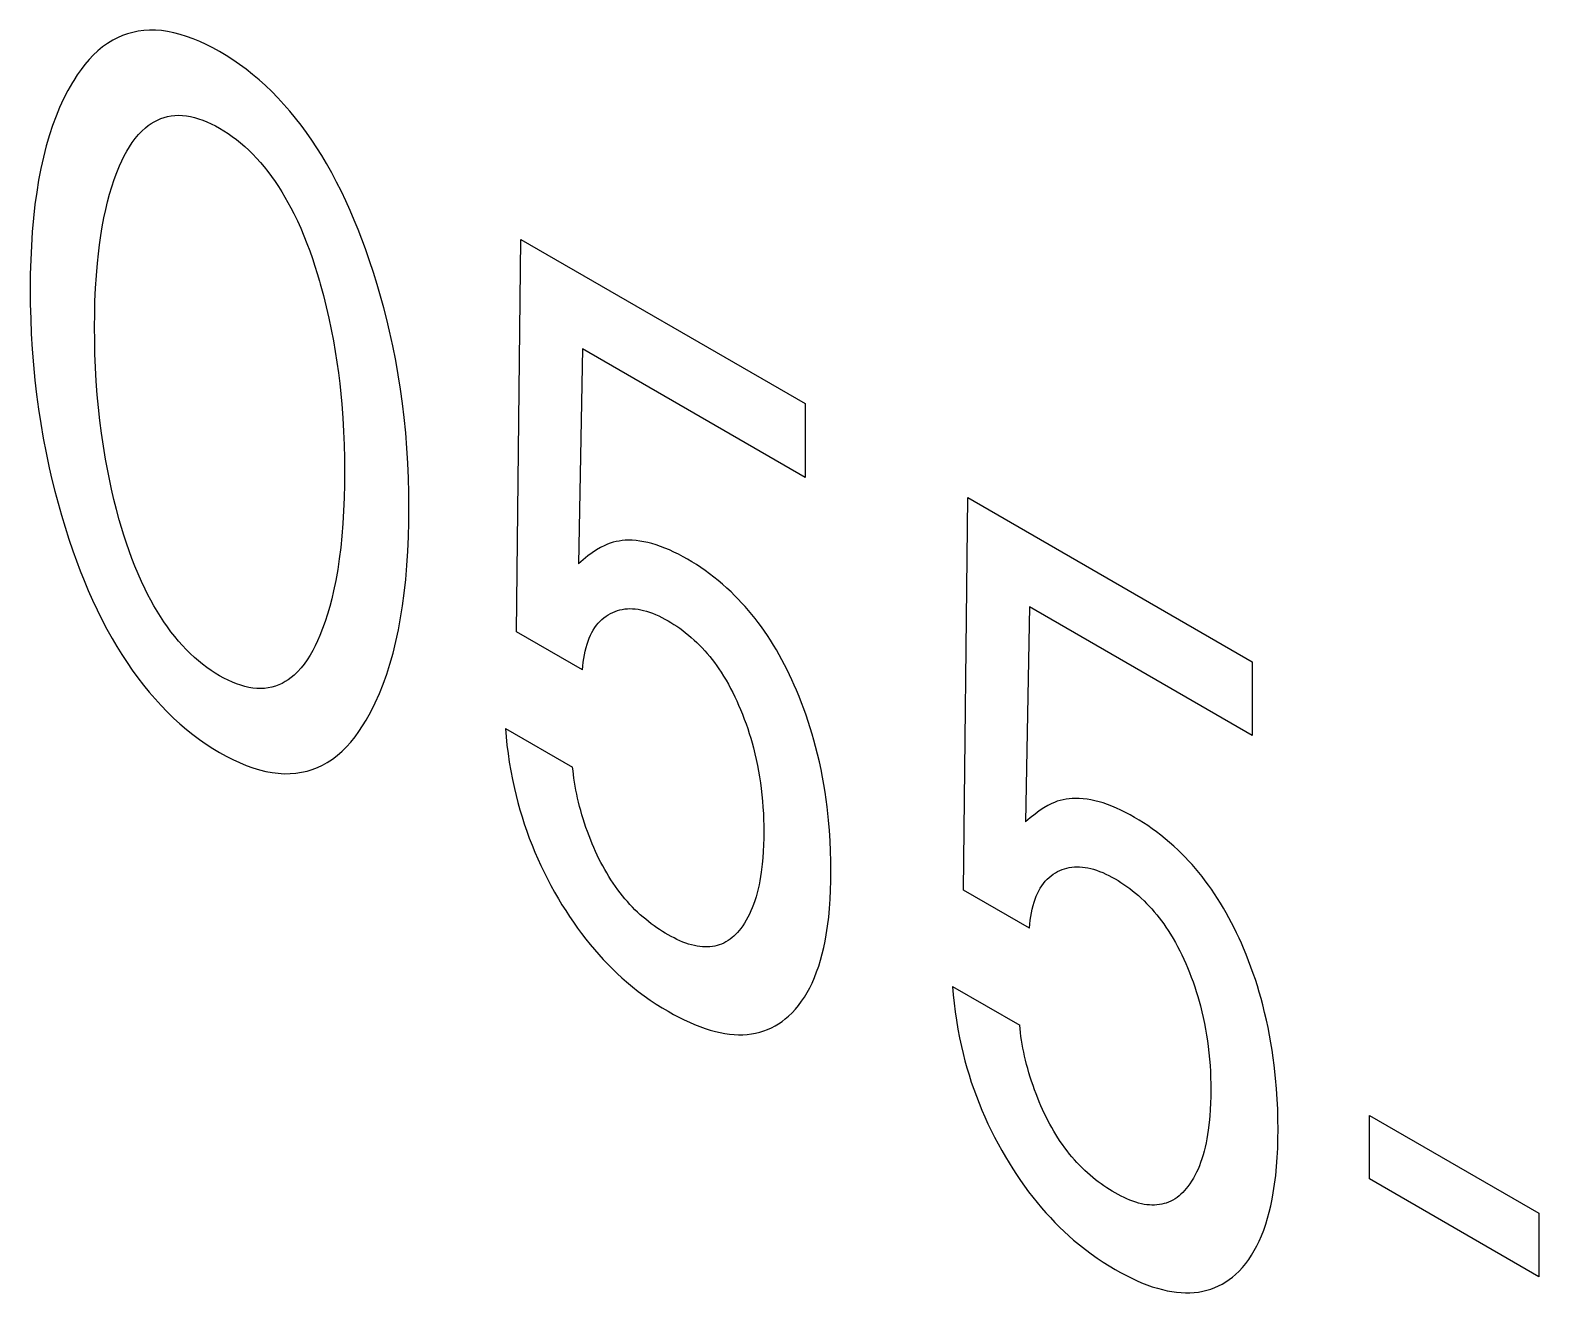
# Model space of a CAD drawing. Extents: x 0 to 420, y 0 to 297.
# Drawn here: x 175.661 to 178.762, y 125.041 to 127.636 of the extents above; entities that cross this region are included whole.
import ezdxf

# ---------------------------------------------------------------- set-up
doc = ezdxf.new("R2010")
doc.units = 0
doc.header["$LTSCALE"] = 23.1
doc.layers.add('40000_ISO', color=7, linetype='CONTINUOUS')

msp = doc.modelspace()

# ---------------------------------------------------------------- linework, layer by layer
at = {"layer": '40000_ISO', "color": 7, "linetype": 'CONTINUOUS'}
for p, q in [((175.8725, 127.6316), (175.8616, 127.6286)), ((175.8836, 127.6339), (175.8725, 127.6316)), ((175.8951, 127.6354), (175.8836, 127.6339)), ((175.9069, 127.6362), (175.8951, 127.6354)), ((175.9189, 127.6361), (175.9069, 127.6362)), ((175.9312, 127.6352), (175.9189, 127.6361)), ((175.9438, 127.6335), (175.9312, 127.6352)), ((175.9567, 127.6309), (175.9438, 127.6335)), ((175.9698, 127.6275), (175.9567, 127.6309)), ((175.8103, 127.6017), (175.8005, 127.5937)), ((175.8205, 127.609), (175.8103, 127.6017)), ((175.8312, 127.6155), (175.8205, 127.609)), ((175.841, 127.6206), (175.8312, 127.6155)), ((175.8511, 127.6249), (175.841, 127.6206)), ((175.8616, 127.6286), (175.8511, 127.6249)), ((175.983, 127.6234), (175.9698, 127.6275)), ((175.9964, 127.6184), (175.983, 127.6234)), ((176.0099, 127.6128), (175.9964, 127.6184)), ((176.0234, 127.6065), (176.0099, 127.6128)), ((176.037, 127.5996), (176.0234, 127.6065)), ((176.0507, 127.592), (176.037, 127.5996)), ((175.7824, 127.5756), (175.7739, 127.5657)), ((175.7912, 127.5849), (175.7824, 127.5756)), ((175.8005, 127.5937), (175.7912, 127.5849)), ((176.0644, 127.5838), (176.0507, 127.592)), ((176.078, 127.575), (176.0644, 127.5838)), ((176.0916, 127.5657), (176.078, 127.575)), ((175.7582, 127.5443), (175.7508, 127.533)), ((175.7659, 127.5552), (175.7582, 127.5443)), ((175.7739, 127.5657), (175.7659, 127.5552)), ((176.1051, 127.5557), (176.0916, 127.5657)), ((176.1185, 127.5451), (176.1051, 127.5557)), ((176.1318, 127.534), (176.1185, 127.5451)), ((175.7388, 127.5122), (175.7301, 127.4951)), ((175.7482, 127.5286), (175.7388, 127.5122)), ((175.7508, 127.533), (175.7482, 127.5286)), ((176.1449, 127.5223), (176.1318, 127.534)), ((176.1578, 127.5099), (176.1449, 127.5223)), ((176.1705, 127.497), (176.1578, 127.5099)), ((175.722, 127.4774), (175.7145, 127.4591)), ((175.7301, 127.4951), (175.722, 127.4774)), ((176.1828, 127.4837), (176.1705, 127.497)), ((176.1948, 127.4699), (176.1828, 127.4837)), ((175.7145, 127.4591), (175.7075, 127.4403)), ((175.9041, 127.4401), (175.9101, 127.4443)), ((175.9101, 127.4443), (175.9164, 127.4481)), ((175.9164, 127.4481), (175.9229, 127.4515)), ((175.9229, 127.4515), (175.9297, 127.4544)), ((175.9297, 127.4544), (175.9366, 127.4569)), ((175.9366, 127.4569), (175.9438, 127.4588)), ((175.9438, 127.4588), (175.9513, 127.4602)), ((175.9513, 127.4602), (175.9589, 127.461)), ((175.9589, 127.461), (175.9668, 127.4613)), ((175.9668, 127.4613), (175.9746, 127.461)), ((175.9746, 127.461), (175.9826, 127.4601)), ((175.9826, 127.4601), (175.9908, 127.4586)), ((175.9908, 127.4586), (175.9991, 127.4567)), ((175.9991, 127.4567), (176.0075, 127.4542)), ((176.0075, 127.4542), (176.016, 127.4512)), ((176.016, 127.4512), (176.0246, 127.4478)), ((176.0246, 127.4478), (176.0333, 127.4438)), ((176.0333, 127.4438), (176.042, 127.4394)), ((176.2066, 127.4556), (176.1948, 127.4699)), ((176.2181, 127.4408), (176.2066, 127.4556)), ((175.7011, 127.4209), (175.6946, 127.3984)), ((175.7075, 127.4403), (175.7011, 127.4209)), ((175.8712, 127.4053), (175.8774, 127.4136)), ((175.8774, 127.4136), (175.8839, 127.4215)), ((175.8839, 127.4215), (175.8909, 127.4288)), ((175.8909, 127.4288), (175.8983, 127.4356)), ((175.8983, 127.4356), (175.9041, 127.4401)), ((176.042, 127.4394), (176.0507, 127.4346)), ((176.0507, 127.4346), (176.0594, 127.4294)), ((176.0594, 127.4294), (176.0681, 127.4237)), ((176.0681, 127.4237), (176.0768, 127.4176)), ((176.0768, 127.4176), (176.0854, 127.4112)), ((176.2292, 127.4257), (176.2181, 127.4408)), ((176.2401, 127.4102), (176.2292, 127.4257)), ((175.6946, 127.3984), (175.6887, 127.3754)), ((175.8548, 127.3776), (175.8599, 127.3872)), ((175.8599, 127.3872), (175.8654, 127.3964)), ((175.8654, 127.3964), (175.8712, 127.4053)), ((176.0854, 127.4112), (176.0939, 127.4043)), ((176.0939, 127.4043), (176.1023, 127.3971)), ((176.1023, 127.3971), (176.1106, 127.3895)), ((176.1106, 127.3895), (176.1188, 127.3815)), ((176.2506, 127.3944), (176.2401, 127.4102)), ((176.2607, 127.3783), (176.2506, 127.3944)), ((175.6834, 127.3518), (175.6788, 127.3277)), ((175.6887, 127.3754), (175.6834, 127.3518)), ((175.8395, 127.3434), (175.8453, 127.3574)), ((175.8453, 127.3574), (175.8499, 127.3676)), ((175.8499, 127.3676), (175.8548, 127.3776)), ((176.1188, 127.3815), (176.1268, 127.3731)), ((176.1268, 127.3731), (176.1346, 127.3644)), ((176.1346, 127.3644), (176.1424, 127.3551)), ((176.1424, 127.3551), (176.1501, 127.3454)), ((176.2705, 127.3619), (176.2607, 127.3783)), ((176.2811, 127.3431), (176.2705, 127.3619)), ((175.6788, 127.3277), (175.6748, 127.3031)), ((175.8292, 127.3142), (175.8342, 127.329)), ((175.8342, 127.329), (175.8395, 127.3434)), ((176.1501, 127.3454), (176.1575, 127.3354)), ((176.1575, 127.3354), (176.1647, 127.3252)), ((176.1647, 127.3252), (176.1717, 127.3147)), ((176.2913, 127.324), (176.2811, 127.3431)), ((176.301, 127.3047), (176.2913, 127.324)), ((175.6748, 127.3031), (175.6713, 127.2781)), ((175.8205, 127.2836), (175.8247, 127.2991)), ((175.8247, 127.2991), (175.8292, 127.3142)), ((176.1717, 127.3147), (176.1785, 127.304)), ((176.1785, 127.304), (176.185, 127.2931)), ((176.185, 127.2931), (176.1912, 127.282)), ((176.3103, 127.2853), (176.301, 127.3047)), ((175.6713, 127.2781), (175.6682, 127.2501)), ((175.8129, 127.2502), (175.8167, 127.2678)), ((175.8167, 127.2678), (175.8205, 127.2836)), ((176.1912, 127.282), (176.1973, 127.2709)), ((176.1973, 127.2709), (176.203, 127.2597)), ((176.203, 127.2597), (176.2105, 127.2444)), ((176.3191, 127.2657), (176.3103, 127.2853)), ((176.3276, 127.246), (176.3191, 127.2657)), ((175.6682, 127.2501), (175.6657, 127.2218)), ((175.8064, 127.2139), (175.8095, 127.2322)), ((175.8095, 127.2322), (175.8129, 127.2502)), ((176.2105, 127.2444), (176.2174, 127.229)), ((176.2174, 127.229), (176.224, 127.2135)), ((176.3356, 127.2263), (176.3276, 127.246)), ((175.6657, 127.2218), (175.6638, 127.193)), ((175.8038, 127.1953), (175.8064, 127.2139)), ((176.224, 127.2135), (176.2302, 127.198)), ((176.2302, 127.198), (176.236, 127.1825)), ((176.3432, 127.2065), (176.3356, 127.2263)), ((176.3505, 127.1867), (176.3432, 127.2065)), ((176.6611, 126.3995), (176.6697, 127.2061)), ((176.6697, 127.2061), (177.2544, 126.8686)), ((175.6638, 127.193), (175.6624, 127.1639)), ((175.7995, 127.1574), (175.8015, 127.1765)), ((175.8015, 127.1765), (175.8038, 127.1953)), ((176.236, 127.1825), (176.2415, 127.1669)), ((176.2415, 127.1669), (176.2466, 127.1513)), ((176.3591, 127.1624), (176.3505, 127.1867)), ((175.6617, 127.1344), (175.6614, 127.1045)), ((175.6624, 127.1639), (175.6617, 127.1344)), ((175.7974, 127.1318), (175.7995, 127.1574)), ((176.2466, 127.1513), (176.2515, 127.1358)), ((176.2515, 127.1358), (176.2561, 127.1203)), ((176.3671, 127.138), (176.3591, 127.1624)), ((176.3747, 127.1138), (176.3671, 127.138)), ((175.6614, 127.1045), (175.6616, 127.0739)), ((175.7946, 127.0795), (175.7958, 127.1058)), ((175.7958, 127.1058), (175.7974, 127.1318)), ((176.2561, 127.1203), (176.2577, 127.1147)), ((176.2577, 127.1147), (176.2641, 127.0911)), ((176.3817, 127.0895), (176.3747, 127.1138)), ((175.6616, 127.0739), (175.6624, 127.043)), ((175.794, 127.053), (175.7946, 127.0795)), ((176.2641, 127.0911), (176.27, 127.0675)), ((176.3884, 127.0654), (176.3817, 127.0895)), ((175.6624, 127.043), (175.6637, 127.0119)), ((175.7938, 127.0261), (175.794, 127.053)), ((176.27, 127.0675), (176.2754, 127.0441)), ((176.2754, 127.0441), (176.2803, 127.0208)), ((176.3945, 127.0413), (176.3884, 127.0654)), ((176.4002, 127.0173), (176.3945, 127.0413)), ((175.6637, 127.0119), (175.6656, 126.9804)), ((175.794, 126.9987), (175.7938, 127.0261)), ((176.2803, 127.0208), (176.2847, 126.9976)), ((176.4068, 126.9872), (176.4002, 127.0173)), ((175.6656, 126.9804), (175.6681, 126.9486)), ((175.7946, 126.971), (175.794, 126.9987)), ((176.2847, 126.9976), (176.2885, 126.9756)), ((176.4127, 126.9574), (176.4068, 126.9872)), ((176.7964, 126.9815), (176.7885, 126.5394)), ((177.2544, 126.7171), (176.7964, 126.9815)), ((175.6681, 126.9486), (175.6712, 126.9166)), ((175.7957, 126.943), (175.7946, 126.971)), ((176.2885, 126.9756), (176.2919, 126.9536)), ((176.2919, 126.9536), (176.2949, 126.9319)), ((176.4179, 126.9277), (176.4127, 126.9574)), ((175.7973, 126.9148), (175.7957, 126.943)), ((176.2949, 126.9319), (176.2976, 126.9102)), ((176.4226, 126.8983), (176.4179, 126.9277)), ((175.6712, 126.9166), (175.6746, 126.8872)), ((175.6746, 126.8872), (175.6785, 126.8575)), ((175.7994, 126.8864), (175.7973, 126.9148)), ((175.8018, 126.8604), (175.7994, 126.8864)), ((176.2976, 126.9102), (176.2999, 126.8887)), ((176.2999, 126.8887), (176.3019, 126.8674)), ((176.4266, 126.869), (176.4226, 126.8983)), ((175.6785, 126.8575), (175.6831, 126.8277)), ((175.8047, 126.8341), (175.8018, 126.8604)), ((176.3019, 126.8674), (176.304, 126.8393)), ((176.4301, 126.84), (176.4266, 126.869)), ((177.2544, 126.8686), (177.2544, 126.7171)), ((175.6831, 126.8277), (175.6882, 126.7976)), ((175.808, 126.8077), (175.8047, 126.8341)), ((176.304, 126.8393), (176.3056, 126.8115)), ((176.4332, 126.8085), (176.4301, 126.84)), ((175.6882, 126.7976), (175.694, 126.7674)), ((175.8119, 126.7811), (175.808, 126.8077)), ((176.3056, 126.8115), (176.3067, 126.7839)), ((176.4357, 126.7772), (176.4332, 126.8085)), ((175.694, 126.7674), (175.7005, 126.737)), ((175.8164, 126.7543), (175.8119, 126.7811)), ((176.3067, 126.7839), (176.3074, 126.7566)), ((176.4376, 126.7462), (176.4357, 126.7772)), ((175.7005, 126.737), (175.7061, 126.7128)), ((175.8201, 126.7338), (175.8164, 126.7543)), ((175.8243, 126.7132), (175.8201, 126.7338)), ((176.3074, 126.7566), (176.3076, 126.7295)), ((176.4389, 126.7155), (176.4376, 126.7462)), ((175.7061, 126.7128), (175.7122, 126.6884)), ((175.8287, 126.6925), (175.8243, 126.7132)), ((176.3074, 126.7023), (176.3068, 126.6753)), ((176.3076, 126.7295), (176.3074, 126.7023)), ((176.4397, 126.6851), (176.4389, 126.7155)), ((175.7122, 126.6884), (175.7187, 126.664)), ((175.8336, 126.6717), (175.8287, 126.6925)), ((175.8389, 126.6508), (175.8336, 126.6717)), ((176.3068, 126.6753), (176.3057, 126.6486)), ((176.44, 126.655), (176.4397, 126.6851)), ((177.58, 125.869), (177.5886, 126.6756)), ((177.5886, 126.6756), (178.1732, 126.3381)), ((175.7187, 126.664), (175.7256, 126.6396)), ((175.7256, 126.6396), (175.7331, 126.615)), ((175.8446, 126.6299), (175.8389, 126.6508)), ((176.3057, 126.6486), (176.3041, 126.6223)), ((176.4398, 126.6248), (176.44, 126.655)), ((175.7331, 126.615), (175.741, 126.5904)), ((175.8492, 126.614), (175.8446, 126.6299)), ((175.854, 126.5981), (175.8492, 126.614)), ((176.3041, 126.6223), (176.302, 126.5962)), ((176.439, 126.5948), (176.4398, 126.6248)), ((175.741, 126.5904), (175.7494, 126.5658)), ((175.8592, 126.5822), (175.854, 126.5981)), ((175.8646, 126.5663), (175.8592, 126.5822)), ((176.302, 126.5962), (176.2996, 126.573)), ((176.4377, 126.5652), (176.439, 126.5948)), ((176.8422, 126.5773), (176.8338, 126.573)), ((176.8478, 126.5797), (176.8422, 126.5773)), ((176.8535, 126.5818), (176.8478, 126.5797)), ((176.8594, 126.5836), (176.8535, 126.5818)), ((176.8655, 126.5851), (176.8594, 126.5836)), ((176.8717, 126.5862), (176.8655, 126.5851)), ((176.878, 126.5871), (176.8717, 126.5862)), ((176.8844, 126.5877), (176.878, 126.5871)), ((176.891, 126.5879), (176.8844, 126.5877)), ((176.8988, 126.5878), (176.891, 126.5879)), ((176.9067, 126.5872), (176.8988, 126.5878)), ((176.9147, 126.5862), (176.9067, 126.5872)), ((176.9228, 126.5848), (176.9147, 126.5862)), ((176.9311, 126.5831), (176.9228, 126.5848)), ((176.9394, 126.5809), (176.9311, 126.5831)), ((176.9478, 126.5784), (176.9394, 126.5809)), ((176.9569, 126.5753), (176.9478, 126.5784)), ((175.7494, 126.5658), (175.7567, 126.5455)), ((175.7567, 126.5455), (175.7644, 126.5252)), ((175.8704, 126.5504), (175.8646, 126.5663)), ((175.8766, 126.5345), (175.8704, 126.5504)), ((176.2967, 126.55), (176.2934, 126.5275)), ((176.2996, 126.573), (176.2967, 126.55)), ((176.4358, 126.536), (176.4377, 126.5652)), ((176.798, 126.5477), (176.7885, 126.5394)), ((176.8078, 126.5556), (176.798, 126.5477)), ((176.8166, 126.5621), (176.8078, 126.5556)), ((176.8257, 126.5682), (176.8166, 126.5621)), ((176.8338, 126.573), (176.8257, 126.5682)), ((176.9661, 126.5718), (176.9569, 126.5753)), ((176.9753, 126.5679), (176.9661, 126.5718)), ((176.9845, 126.5636), (176.9753, 126.5679)), ((176.9938, 126.559), (176.9845, 126.5636)), ((177.0032, 126.554), (176.9938, 126.559)), ((177.0125, 126.5488), (177.0032, 126.554)), ((177.0216, 126.5434), (177.0125, 126.5488)), ((175.7644, 126.5252), (175.7724, 126.505)), ((175.8832, 126.5187), (175.8766, 126.5345)), ((175.8902, 126.5029), (175.8832, 126.5187)), ((176.2934, 126.5275), (176.2895, 126.5054)), ((176.4333, 126.5072), (176.4358, 126.536)), ((177.0307, 126.5377), (177.0216, 126.5434)), ((177.0397, 126.5318), (177.0307, 126.5377)), ((177.0488, 126.5255), (177.0397, 126.5318)), ((177.0578, 126.519), (177.0488, 126.5255)), ((177.0668, 126.5121), (177.0578, 126.519)), ((175.7724, 126.505), (175.7809, 126.4848)), ((175.7809, 126.4848), (175.7898, 126.4648)), ((175.8977, 126.4872), (175.8902, 126.5029)), ((175.9035, 126.4757), (175.8977, 126.4872)), ((176.285, 126.4837), (176.2812, 126.4676)), ((176.2895, 126.5054), (176.285, 126.4837)), ((176.4302, 126.4788), (176.4333, 126.5072)), ((177.0757, 126.505), (177.0668, 126.5121)), ((177.0845, 126.4975), (177.0757, 126.505)), ((177.0933, 126.4897), (177.0845, 126.4975)), ((177.1019, 126.4816), (177.0933, 126.4897)), ((175.7898, 126.4648), (175.7991, 126.4448)), ((175.9095, 126.4644), (175.9035, 126.4757)), ((175.9158, 126.4531), (175.9095, 126.4644)), ((175.9223, 126.442), (175.9158, 126.4531)), ((176.2771, 126.4517), (176.2726, 126.4362)), ((176.2812, 126.4676), (176.2771, 126.4517)), ((176.4228, 126.4283), (176.4268, 126.4533)), ((176.4268, 126.4533), (176.4302, 126.4788)), ((177.1093, 126.4745), (177.1019, 126.4816)), ((177.1165, 126.4671), (177.1093, 126.4745)), ((177.1236, 126.4595), (177.1165, 126.4671)), ((177.1307, 126.4517), (177.1236, 126.4595)), ((177.1376, 126.4437), (177.1307, 126.4517)), ((175.7991, 126.4448), (175.8089, 126.425)), ((175.8089, 126.425), (175.8192, 126.4054)), ((175.929, 126.4311), (175.9223, 126.442)), ((175.936, 126.4204), (175.929, 126.4311)), ((176.2678, 126.4211), (176.2625, 126.4063)), ((176.2726, 126.4362), (176.2678, 126.4211)), ((176.4183, 126.4037), (176.4228, 126.4283)), ((176.8289, 126.4174), (176.8326, 126.4215)), ((176.8326, 126.4215), (176.8366, 126.4252)), ((176.8366, 126.4252), (176.8408, 126.4287)), ((176.8408, 126.4287), (176.8451, 126.4319)), ((176.8451, 126.4319), (176.8496, 126.4348)), ((176.8496, 126.4348), (176.8543, 126.4375)), ((176.8543, 126.4375), (176.8589, 126.4397)), ((176.8589, 126.4397), (176.8635, 126.4416)), ((176.8635, 126.4416), (176.8683, 126.4433)), ((176.8683, 126.4433), (176.8732, 126.4447)), ((176.8732, 126.4447), (176.8783, 126.4458)), ((176.8783, 126.4458), (176.8835, 126.4466)), ((176.8835, 126.4466), (176.8888, 126.4471)), ((176.8888, 126.4471), (176.8941, 126.4473)), ((176.8941, 126.4473), (176.8996, 126.4471)), ((176.8996, 126.4471), (176.9051, 126.4467)), ((176.9051, 126.4467), (176.9108, 126.446)), ((176.9108, 126.446), (176.9165, 126.445)), ((176.9165, 126.445), (176.9223, 126.4437)), ((176.9223, 126.4437), (176.9281, 126.4421)), ((176.9281, 126.4421), (176.9344, 126.4401)), ((176.9344, 126.4401), (176.9406, 126.4378)), ((176.9406, 126.4378), (176.9469, 126.4352)), ((176.9469, 126.4352), (176.9533, 126.4324)), ((176.9533, 126.4324), (176.9596, 126.4293)), ((176.9596, 126.4293), (176.966, 126.426)), ((176.966, 126.426), (176.9724, 126.4224)), ((176.9724, 126.4224), (176.9785, 126.4188)), ((177.1445, 126.4355), (177.1376, 126.4437)), ((177.1512, 126.4271), (177.1445, 126.4355)), ((177.1577, 126.4185), (177.1512, 126.4271)), ((177.7152, 126.451), (177.7074, 126.0089)), ((178.1732, 126.1866), (177.7152, 126.451)), ((175.8192, 126.4054), (175.83, 126.3859)), ((175.9433, 126.4099), (175.936, 126.4204)), ((175.9508, 126.3997), (175.9433, 126.4099)), ((175.9585, 126.3898), (175.9508, 126.3997)), ((175.9664, 126.3803), (175.9585, 126.3898)), ((176.2568, 126.3919), (176.2522, 126.3813)), ((176.2625, 126.4063), (176.2568, 126.3919)), ((176.4131, 126.3796), (176.4183, 126.4037)), ((176.7964, 126.3214), (176.6611, 126.3995)), ((176.8104, 126.3867), (176.813, 126.3925)), ((176.813, 126.3925), (176.8157, 126.398)), ((176.8157, 126.398), (176.8187, 126.4033)), ((176.8187, 126.4033), (176.8219, 126.4084)), ((176.8219, 126.4084), (176.8253, 126.4131)), ((176.8253, 126.4131), (176.8289, 126.4174)), ((176.9785, 126.4188), (176.9845, 126.415)), ((176.9845, 126.415), (176.9906, 126.4111)), ((176.9906, 126.4111), (176.9966, 126.4069)), ((176.9966, 126.4069), (177.0026, 126.4025)), ((177.0026, 126.4025), (177.0085, 126.3979)), ((177.0085, 126.3979), (177.0145, 126.3931)), ((177.0145, 126.3931), (177.0203, 126.388)), ((177.1642, 126.4098), (177.1577, 126.4185)), ((177.1705, 126.401), (177.1642, 126.4098)), ((177.1766, 126.392), (177.1705, 126.401)), ((177.1829, 126.3823), (177.1766, 126.392)), ((175.83, 126.3859), (175.8397, 126.3693)), ((175.8397, 126.3693), (175.8499, 126.3529)), ((175.9742, 126.3715), (175.9664, 126.3803)), ((175.9823, 126.363), (175.9742, 126.3715)), ((175.9904, 126.3549), (175.9823, 126.363)), ((176.2422, 126.361), (176.2367, 126.3514)), ((176.2474, 126.371), (176.2422, 126.361)), ((176.2522, 126.3813), (176.2474, 126.371)), ((176.4073, 126.356), (176.4131, 126.3796)), ((176.8005, 126.3527), (176.8021, 126.3601)), ((176.8021, 126.3601), (176.8039, 126.3674)), ((176.8039, 126.3674), (176.806, 126.3744)), ((176.806, 126.3744), (176.8081, 126.3807)), ((176.8081, 126.3807), (176.8104, 126.3867)), ((177.0203, 126.388), (177.0261, 126.3828)), ((177.0261, 126.3828), (177.0319, 126.3774)), ((177.0319, 126.3774), (177.0373, 126.372)), ((177.0373, 126.372), (177.0426, 126.3665)), ((177.0426, 126.3665), (177.0478, 126.3607)), ((177.0478, 126.3607), (177.0529, 126.3549)), ((177.1891, 126.3724), (177.1829, 126.3823)), ((177.1951, 126.3625), (177.1891, 126.3724)), ((177.2009, 126.3524), (177.1951, 126.3625)), ((175.8499, 126.3529), (175.8604, 126.3367)), ((175.8604, 126.3367), (175.8713, 126.3209)), ((175.9988, 126.3472), (175.9904, 126.3549)), ((176.0072, 126.3399), (175.9988, 126.3472)), ((176.0158, 126.3329), (176.0072, 126.3399)), ((176.0245, 126.3264), (176.0158, 126.3329)), ((176.2247, 126.3335), (176.2182, 126.3253)), ((176.2309, 126.3422), (176.2247, 126.3335)), ((176.2367, 126.3514), (176.2309, 126.3422)), ((176.3943, 126.3123), (176.4009, 126.3331)), ((176.4009, 126.3331), (176.4073, 126.356)), ((176.7964, 126.3214), (176.7971, 126.3294)), ((176.7971, 126.3294), (176.798, 126.3373)), ((176.798, 126.3373), (176.7991, 126.3451)), ((176.7991, 126.3451), (176.8005, 126.3527)), ((177.0529, 126.3549), (177.058, 126.3488)), ((177.058, 126.3488), (177.0629, 126.3426)), ((177.0629, 126.3426), (177.0677, 126.3363)), ((177.0677, 126.3363), (177.0725, 126.3298)), ((177.0725, 126.3298), (177.077, 126.3233)), ((177.2065, 126.3423), (177.2009, 126.3524)), ((177.2119, 126.332), (177.2065, 126.3423)), ((177.2172, 126.3217), (177.2119, 126.332)), ((178.1732, 126.3381), (178.1732, 126.1866)), ((175.8713, 126.3209), (175.8825, 126.3054)), ((175.8825, 126.3054), (175.894, 126.2903)), ((176.0332, 126.3202), (176.0245, 126.3264)), ((176.0419, 126.3145), (176.0332, 126.3202)), ((176.0507, 126.3092), (176.0419, 126.3145)), ((176.0595, 126.3044), (176.0507, 126.3092)), ((176.0682, 126.3), (176.0595, 126.3044)), ((176.0769, 126.2961), (176.0682, 126.3)), ((176.1856, 126.2973), (176.1791, 126.2937)), ((176.1919, 126.3013), (176.1856, 126.2973)), ((176.1979, 126.3057), (176.1919, 126.3013)), ((176.2037, 126.3105), (176.1979, 126.3057)), ((176.2111, 126.3176), (176.2037, 126.3105)), ((176.2182, 126.3253), (176.2111, 126.3176)), ((176.3871, 126.2922), (176.3943, 126.3123)), ((177.077, 126.3233), (177.0815, 126.3166)), ((177.0815, 126.3166), (177.0867, 126.3085)), ((177.0867, 126.3085), (177.0916, 126.3002)), ((177.0916, 126.3002), (177.0964, 126.2918)), ((177.2223, 126.3113), (177.2172, 126.3217)), ((177.2272, 126.3008), (177.2223, 126.3113)), ((177.2319, 126.2903), (177.2272, 126.3008)), ((175.894, 126.2903), (175.9059, 126.2757)), ((175.9059, 126.2757), (175.918, 126.2616)), ((176.0856, 126.2926), (176.0769, 126.2961)), ((176.0941, 126.2897), (176.0856, 126.2926)), ((176.1026, 126.2873), (176.0941, 126.2897)), ((176.1109, 126.2854), (176.1026, 126.2873)), ((176.1191, 126.284), (176.1109, 126.2854)), ((176.1271, 126.2832), (176.1191, 126.284)), ((176.135, 126.283), (176.1271, 126.2832)), ((176.1429, 126.2833), (176.135, 126.283)), ((176.1506, 126.2843), (176.1429, 126.2833)), ((176.1581, 126.2859), (176.1506, 126.2843)), ((176.1653, 126.288), (176.1581, 126.2859)), ((176.1723, 126.2906), (176.1653, 126.288)), ((176.1791, 126.2937), (176.1723, 126.2906)), ((176.3708, 126.2537), (176.3793, 126.2726)), ((176.3793, 126.2726), (176.3871, 126.2922)), ((177.0964, 126.2918), (177.101, 126.2834)), ((177.101, 126.2834), (177.1054, 126.2748)), ((177.1054, 126.2748), (177.1096, 126.2662)), ((177.1096, 126.2662), (177.1136, 126.2575)), ((177.2365, 126.2798), (177.2319, 126.2903)), ((177.2418, 126.2669), (177.2365, 126.2798)), ((177.2469, 126.254), (177.2418, 126.2669)), ((175.918, 126.2616), (175.9304, 126.2479)), ((175.9304, 126.2479), (175.9431, 126.2349)), ((175.9431, 126.2349), (175.956, 126.2224)), ((176.352, 126.2179), (176.3617, 126.2354)), ((176.3617, 126.2354), (176.3708, 126.2537)), ((177.1136, 126.2575), (177.1175, 126.2488)), ((177.1175, 126.2488), (177.1213, 126.2401)), ((177.1213, 126.2401), (177.1253, 126.2302)), ((177.2517, 126.2411), (177.2469, 126.254)), ((177.2563, 126.2282), (177.2517, 126.2411)), ((175.956, 126.2224), (175.9692, 126.2105)), ((175.9692, 126.2105), (175.9825, 126.1992)), ((176.3371, 126.1946), (176.3447, 126.2061)), ((176.3447, 126.2061), (176.352, 126.2179)), ((177.1253, 126.2302), (177.1291, 126.2204)), ((177.1291, 126.2204), (177.1327, 126.2105)), ((177.1327, 126.2105), (177.1361, 126.2007)), ((177.2607, 126.2153), (177.2563, 126.2282)), ((177.2648, 126.2024), (177.2607, 126.2153)), ((175.9825, 126.1992), (175.996, 126.1885)), ((175.996, 126.1885), (176.0095, 126.1784)), ((176.0095, 126.1784), (176.0232, 126.169)), ((176.3118, 126.1634), (176.3206, 126.1732)), ((176.3206, 126.1732), (176.3291, 126.1837)), ((176.3291, 126.1837), (176.3371, 126.1946)), ((176.6382, 126.2012), (176.6396, 126.1841)), ((176.6382, 126.2012), (176.7763, 126.1215)), ((176.6396, 126.1841), (176.6414, 126.1669)), ((177.1361, 126.2007), (177.1393, 126.1908)), ((177.1393, 126.1908), (177.1424, 126.181)), ((177.1424, 126.181), (177.1452, 126.1712)), ((177.2687, 126.1895), (177.2648, 126.2024)), ((177.2724, 126.1767), (177.2687, 126.1895)), ((177.2758, 126.1638), (177.2724, 126.1767)), ((176.0232, 126.169), (176.0369, 126.1601)), ((176.0369, 126.1601), (176.0507, 126.1518)), ((176.0507, 126.1518), (176.0645, 126.1442)), ((176.0645, 126.1442), (176.0782, 126.1372)), ((176.2825, 126.1379), (176.2927, 126.1456)), ((176.2927, 126.1456), (176.3025, 126.1542)), ((176.3025, 126.1542), (176.3118, 126.1634)), ((176.6414, 126.1669), (176.6436, 126.1494)), ((176.6436, 126.1494), (176.6462, 126.1317)), ((177.1452, 126.1712), (177.1479, 126.1614)), ((177.1479, 126.1614), (177.151, 126.1492)), ((177.151, 126.1492), (177.1538, 126.1372)), ((177.2798, 126.148), (177.2758, 126.1638)), ((177.2835, 126.1323), (177.2798, 126.148)), ((176.0782, 126.1372), (176.0919, 126.1308)), ((176.0919, 126.1308), (176.1056, 126.1252)), ((176.1056, 126.1252), (176.1191, 126.1203)), ((176.1191, 126.1203), (176.1324, 126.1162)), ((176.1324, 126.1162), (176.1456, 126.1129)), ((176.1456, 126.1129), (176.1586, 126.1105)), ((176.1586, 126.1105), (176.1713, 126.1089)), ((176.2077, 126.1092), (176.2192, 126.111)), ((176.2192, 126.111), (176.2304, 126.1135)), ((176.2304, 126.1135), (176.2413, 126.1168)), ((176.2413, 126.1168), (176.2518, 126.1208)), ((176.2518, 126.1208), (176.262, 126.1255)), ((176.262, 126.1255), (176.2717, 126.1309)), ((176.2717, 126.1309), (176.2825, 126.1379)), ((176.6462, 126.1317), (176.6493, 126.1138)), ((176.6493, 126.1138), (176.6527, 126.0959)), ((176.7771, 126.114), (176.7763, 126.1215)), ((176.7779, 126.1064), (176.7771, 126.114)), ((177.1538, 126.1372), (177.1563, 126.1251)), ((177.1563, 126.1251), (177.1585, 126.1132)), ((177.1585, 126.1132), (177.1606, 126.1013)), ((177.2869, 126.1167), (177.2835, 126.1323)), ((177.2899, 126.1011), (177.2869, 126.1167)), ((176.1713, 126.1089), (176.1837, 126.1081)), ((176.1837, 126.1081), (176.1958, 126.1083)), ((176.1958, 126.1083), (176.2077, 126.1092)), ((176.6527, 126.0959), (176.6567, 126.0777)), ((176.779, 126.0986), (176.7779, 126.1064)), ((176.7802, 126.0907), (176.779, 126.0986)), ((176.7815, 126.0827), (176.7802, 126.0907)), ((176.783, 126.0745), (176.7815, 126.0827)), ((177.1606, 126.1013), (177.1623, 126.0895)), ((177.1623, 126.0895), (177.1639, 126.0777)), ((177.2927, 126.0856), (177.2899, 126.1011)), ((177.2952, 126.0702), (177.2927, 126.0856)), ((176.6567, 126.0777), (176.6601, 126.0632)), ((176.6601, 126.0632), (176.6639, 126.0487)), ((176.6639, 126.0487), (176.6679, 126.0341)), ((176.7847, 126.0663), (176.783, 126.0745)), ((176.7865, 126.0579), (176.7847, 126.0663)), ((176.7885, 126.0495), (176.7865, 126.0579)), ((176.7907, 126.0409), (176.7885, 126.0495)), ((177.1639, 126.0777), (177.1654, 126.0647)), ((177.1654, 126.0647), (177.1666, 126.0518)), ((177.1666, 126.0518), (177.1676, 126.0391)), ((177.2975, 126.0549), (177.2952, 126.0702)), ((177.2995, 126.0397), (177.2975, 126.0549)), ((177.7666, 126.0492), (177.761, 126.0468)), ((177.7724, 126.0513), (177.7666, 126.0492)), ((177.7783, 126.0531), (177.7724, 126.0513)), ((177.7843, 126.0546), (177.7783, 126.0531)), ((177.7905, 126.0557), (177.7843, 126.0546)), ((177.7969, 126.0566), (177.7905, 126.0557)), ((177.8033, 126.0572), (177.7969, 126.0566)), ((177.8099, 126.0574), (177.8033, 126.0572)), ((177.8176, 126.0573), (177.8099, 126.0574)), ((177.8255, 126.0567), (177.8176, 126.0573)), ((177.8336, 126.0557), (177.8255, 126.0567)), ((177.8417, 126.0543), (177.8336, 126.0557)), ((177.8499, 126.0526), (177.8417, 126.0543)), ((177.8583, 126.0504), (177.8499, 126.0526)), ((177.8666, 126.0479), (177.8583, 126.0504)), ((176.6679, 126.0341), (176.6723, 126.0195)), ((176.6723, 126.0195), (176.677, 126.0049)), ((176.793, 126.0324), (176.7907, 126.0409)), ((176.7954, 126.0237), (176.793, 126.0324)), ((176.798, 126.0151), (176.7954, 126.0237)), ((177.1676, 126.0391), (177.1683, 126.0264)), ((177.1683, 126.0264), (177.1688, 126.0138)), ((177.3024, 126.0126), (177.2995, 126.0397)), ((177.7267, 126.0251), (177.7169, 126.0172)), ((177.7355, 126.0316), (177.7267, 126.0251)), ((177.7446, 126.0377), (177.7355, 126.0316)), ((177.7527, 126.0425), (177.7446, 126.0377)), ((177.761, 126.0468), (177.7527, 126.0425)), ((177.8758, 126.0448), (177.8666, 126.0479)), ((177.8849, 126.0413), (177.8758, 126.0448)), ((177.8942, 126.0374), (177.8849, 126.0413)), ((177.9034, 126.0331), (177.8942, 126.0374)), ((177.9127, 126.0285), (177.9034, 126.0331)), ((177.922, 126.0235), (177.9127, 126.0285)), ((177.9314, 126.0183), (177.922, 126.0235)), ((177.9405, 126.0129), (177.9314, 126.0183)), ((176.677, 126.0049), (176.6819, 125.9903)), ((176.6819, 125.9903), (176.6873, 125.9757)), ((176.8008, 126.0064), (176.798, 126.0151)), ((176.8037, 125.9977), (176.8008, 126.0064)), ((176.8068, 125.989), (176.8037, 125.9977)), ((176.81, 125.9803), (176.8068, 125.989)), ((177.1688, 126.0138), (177.1691, 126.0014)), ((177.1691, 126.0014), (177.1692, 125.9891)), ((177.1692, 125.9891), (177.1691, 125.9753)), ((177.3043, 125.9911), (177.3024, 126.0126)), ((177.3057, 125.9698), (177.3043, 125.9911)), ((177.7169, 126.0172), (177.7074, 126.0089)), ((177.9495, 126.0072), (177.9405, 126.0129)), ((177.9586, 126.0013), (177.9495, 126.0072)), ((177.9677, 125.995), (177.9586, 126.0013)), ((177.9767, 125.9885), (177.9677, 125.995)), ((177.9856, 125.9816), (177.9767, 125.9885)), ((176.6873, 125.9757), (176.6929, 125.9611)), ((176.6929, 125.9611), (176.6987, 125.9471)), ((176.8134, 125.9716), (176.81, 125.9803)), ((176.8166, 125.9639), (176.8134, 125.9716)), ((176.8198, 125.9562), (176.8166, 125.9639)), ((176.8233, 125.9485), (176.8198, 125.9562)), ((177.1687, 125.9616), (177.1681, 125.9482)), ((177.1691, 125.9753), (177.1687, 125.9616)), ((177.3066, 125.9488), (177.3057, 125.9698)), ((177.9945, 125.9745), (177.9856, 125.9816)), ((178.0034, 125.967), (177.9945, 125.9745)), ((178.0121, 125.9592), (178.0034, 125.967)), ((178.0208, 125.9511), (178.0121, 125.9592)), ((176.6987, 125.9471), (176.7047, 125.9331)), ((176.7047, 125.9331), (176.7111, 125.9192)), ((176.8268, 125.9409), (176.8233, 125.9485)), ((176.8304, 125.9334), (176.8268, 125.9409)), ((176.8342, 125.9259), (176.8304, 125.9334)), ((176.8381, 125.9185), (176.8342, 125.9259)), ((177.1672, 125.9349), (177.1659, 125.9218)), ((177.1681, 125.9482), (177.1672, 125.9349)), ((177.3072, 125.928), (177.3066, 125.9488)), ((177.3073, 125.9074), (177.3072, 125.928)), ((178.0281, 125.944), (178.0208, 125.9511)), ((178.0354, 125.9366), (178.0281, 125.944)), ((178.0425, 125.929), (178.0354, 125.9366)), ((178.0496, 125.9212), (178.0425, 125.929)), ((176.7111, 125.9192), (176.7177, 125.9054)), ((176.7177, 125.9054), (176.7246, 125.8917)), ((176.8422, 125.9112), (176.8381, 125.9185)), ((176.8463, 125.904), (176.8422, 125.9112)), ((176.8506, 125.8969), (176.8463, 125.904)), ((176.855, 125.8899), (176.8506, 125.8969)), ((177.1626, 125.8969), (177.1611, 125.8882)), ((177.164, 125.9057), (177.1626, 125.8969)), ((177.1659, 125.9218), (177.164, 125.9057)), ((177.3071, 125.888), (177.3073, 125.9074)), ((177.7515, 125.891), (177.7555, 125.8947)), ((177.7555, 125.8947), (177.7596, 125.8982)), ((177.7596, 125.8982), (177.764, 125.9014)), ((177.764, 125.9014), (177.7685, 125.9043)), ((177.7685, 125.9043), (177.7732, 125.907)), ((177.7732, 125.907), (177.7777, 125.9092)), ((177.7777, 125.9092), (177.7824, 125.9111)), ((177.7824, 125.9111), (177.7872, 125.9128)), ((177.7872, 125.9128), (177.7921, 125.9142)), ((177.7921, 125.9142), (177.7972, 125.9153)), ((177.7972, 125.9153), (177.8023, 125.9161)), ((177.8023, 125.9161), (177.8076, 125.9166)), ((177.8076, 125.9166), (177.813, 125.9168)), ((177.813, 125.9168), (177.8184, 125.9166)), ((177.8184, 125.9166), (177.824, 125.9162)), ((177.824, 125.9162), (177.8296, 125.9155)), ((177.8296, 125.9155), (177.8354, 125.9145)), ((177.8354, 125.9145), (177.8411, 125.9132)), ((177.8411, 125.9132), (177.847, 125.9116)), ((177.847, 125.9116), (177.8532, 125.9096)), ((177.8532, 125.9096), (177.8595, 125.9073)), ((177.8595, 125.9073), (177.8658, 125.9048)), ((177.8658, 125.9048), (177.8721, 125.9019)), ((177.8721, 125.9019), (177.8785, 125.8988)), ((177.8785, 125.8988), (177.8849, 125.8955)), ((177.8849, 125.8955), (177.8913, 125.8919)), ((178.0565, 125.9132), (178.0496, 125.9212)), ((178.0633, 125.905), (178.0565, 125.9132)), ((178.07, 125.8966), (178.0633, 125.905)), ((178.0766, 125.888), (178.07, 125.8966)), ((176.7246, 125.8917), (176.7318, 125.878)), ((176.7318, 125.878), (176.7393, 125.8645)), ((176.7393, 125.8645), (176.747, 125.8511)), ((176.8595, 125.883), (176.855, 125.8899)), ((176.8641, 125.8762), (176.8595, 125.883)), ((176.8689, 125.8696), (176.8641, 125.8762)), ((176.8738, 125.8631), (176.8689, 125.8696)), ((176.8787, 125.8568), (176.8738, 125.8631)), ((177.1556, 125.863), (177.1533, 125.855)), ((177.1576, 125.8713), (177.1556, 125.863)), ((177.1595, 125.8797), (177.1576, 125.8713)), ((177.1611, 125.8882), (177.1595, 125.8797)), ((177.3057, 125.8499), (177.3066, 125.8688)), ((177.3066, 125.8688), (177.3071, 125.888)), ((177.7152, 125.7909), (177.58, 125.869)), ((177.7318, 125.862), (177.7346, 125.8675)), ((177.7346, 125.8675), (177.7376, 125.8728)), ((177.7376, 125.8728), (177.7408, 125.8779)), ((177.7408, 125.8779), (177.7442, 125.8826)), ((177.7442, 125.8826), (177.7477, 125.8869)), ((177.7477, 125.8869), (177.7515, 125.891)), ((177.8913, 125.8919), (177.8973, 125.8883)), ((177.8973, 125.8883), (177.9034, 125.8845)), ((177.9034, 125.8845), (177.9094, 125.8806)), ((177.9094, 125.8806), (177.9154, 125.8764)), ((177.9154, 125.8764), (177.9214, 125.872)), ((177.9214, 125.872), (177.9274, 125.8674)), ((177.9274, 125.8674), (177.9333, 125.8626)), ((177.9333, 125.8626), (177.9392, 125.8575)), ((178.083, 125.8793), (178.0766, 125.888)), ((178.0893, 125.8705), (178.083, 125.8793)), ((178.0955, 125.8615), (178.0893, 125.8705)), ((176.747, 125.8511), (176.7544, 125.8388)), ((176.7544, 125.8388), (176.7621, 125.8266)), ((176.8837, 125.8509), (176.8787, 125.8568)), ((176.8888, 125.8451), (176.8837, 125.8509)), ((176.8939, 125.8394), (176.8888, 125.8451)), ((176.8992, 125.8339), (176.8939, 125.8394)), ((176.9045, 125.8286), (176.8992, 125.8339)), ((177.1456, 125.8325), (177.1428, 125.8259)), ((177.1482, 125.8394), (177.1456, 125.8325)), ((177.1509, 125.8471), (177.1482, 125.8394)), ((177.1533, 125.855), (177.1509, 125.8471)), ((177.3043, 125.8312), (177.3057, 125.8499)), ((177.721, 125.8297), (177.7228, 125.8369)), ((177.7228, 125.8369), (177.7249, 125.8439)), ((177.7249, 125.8439), (177.727, 125.8502)), ((177.727, 125.8502), (177.7293, 125.8562)), ((177.7293, 125.8562), (177.7318, 125.862)), ((177.9392, 125.8575), (177.945, 125.8523)), ((177.945, 125.8523), (177.9508, 125.8469)), ((177.9508, 125.8469), (177.9561, 125.8415)), ((177.9561, 125.8415), (177.9614, 125.836)), ((177.9614, 125.836), (177.9667, 125.8302)), ((178.1018, 125.8518), (178.0955, 125.8615)), ((178.108, 125.8419), (178.1018, 125.8518)), ((178.1139, 125.832), (178.108, 125.8419)), ((178.1197, 125.8219), (178.1139, 125.832)), ((176.7621, 125.8266), (176.7699, 125.8145)), ((176.7699, 125.8145), (176.778, 125.8026)), ((176.778, 125.8026), (176.7862, 125.7909)), ((176.91, 125.8234), (176.9045, 125.8286)), ((176.9154, 125.8183), (176.91, 125.8234)), ((176.921, 125.8135), (176.9154, 125.8183)), ((176.9266, 125.8088), (176.921, 125.8135)), ((176.9322, 125.8042), (176.9266, 125.8088)), ((176.9379, 125.7998), (176.9322, 125.8042)), ((177.1297, 125.8011), (177.1259, 125.7955)), ((177.1333, 125.807), (177.1297, 125.8011)), ((177.1366, 125.8131), (177.1333, 125.807)), ((177.1398, 125.8194), (177.1366, 125.8131)), ((177.1428, 125.8259), (177.1398, 125.8194)), ((177.3003, 125.7949), (177.3026, 125.8129)), ((177.3026, 125.8129), (177.3043, 125.8312)), ((177.7159, 125.7989), (177.7169, 125.8068)), ((177.7169, 125.8068), (177.718, 125.8146)), ((177.718, 125.8146), (177.7194, 125.8222)), ((177.7194, 125.8222), (177.721, 125.8297)), ((177.9667, 125.8302), (177.9718, 125.8244)), ((177.9718, 125.8244), (177.9768, 125.8183)), ((177.9768, 125.8183), (177.9818, 125.8121)), ((177.9818, 125.8121), (177.9866, 125.8058)), ((177.9866, 125.8058), (177.9913, 125.7993)), ((178.1254, 125.8118), (178.1197, 125.8219)), ((178.1308, 125.8015), (178.1254, 125.8118)), ((178.1361, 125.7912), (178.1308, 125.8015)), ((176.7862, 125.7909), (176.7947, 125.7795)), ((176.7947, 125.7795), (176.8033, 125.7682)), ((176.9436, 125.7956), (176.9379, 125.7998)), ((176.9494, 125.7916), (176.9436, 125.7956)), ((176.9551, 125.7877), (176.9494, 125.7916)), ((176.9609, 125.784), (176.9551, 125.7877)), ((176.9667, 125.7804), (176.9609, 125.784)), ((176.9724, 125.7771), (176.9667, 125.7804)), ((176.9786, 125.7736), (176.9724, 125.7771)), ((176.9847, 125.7704), (176.9786, 125.7736)), ((176.9908, 125.7674), (176.9847, 125.7704)), ((177.1039, 125.7711), (177.0999, 125.7679)), ((177.1078, 125.7745), (177.1039, 125.7711)), ((177.1116, 125.7781), (177.1078, 125.7745)), ((177.1152, 125.7819), (177.1116, 125.7781)), ((177.1186, 125.7859), (177.1152, 125.7819)), ((177.122, 125.7901), (177.1186, 125.7859)), ((177.1259, 125.7955), (177.122, 125.7901)), ((177.2952, 125.7638), (177.2976, 125.7772)), ((177.2976, 125.7772), (177.3003, 125.7949)), ((177.7152, 125.7909), (177.7159, 125.7989)), ((177.9913, 125.7993), (177.9959, 125.7928)), ((177.9959, 125.7928), (178.0004, 125.7861)), ((178.0004, 125.7861), (178.0055, 125.778)), ((178.0055, 125.778), (178.0105, 125.7697)), ((178.0105, 125.7697), (178.0152, 125.7614)), ((178.1411, 125.7808), (178.1361, 125.7912)), ((178.1461, 125.7703), (178.1411, 125.7808)), ((178.1508, 125.7598), (178.1461, 125.7703)), ((176.8033, 125.7682), (176.8121, 125.7573)), ((176.8121, 125.7573), (176.821, 125.7466)), ((176.821, 125.7466), (176.8301, 125.7362)), ((176.9969, 125.7647), (176.9908, 125.7674)), ((177.0029, 125.7621), (176.9969, 125.7647)), ((177.0089, 125.7599), (177.0029, 125.7621)), ((177.0148, 125.7579), (177.0089, 125.7599)), ((177.0207, 125.7561), (177.0148, 125.7579)), ((177.0265, 125.7547), (177.0207, 125.7561)), ((177.0323, 125.7535), (177.0265, 125.7547)), ((177.0377, 125.7527), (177.0323, 125.7535)), ((177.043, 125.7522), (177.0377, 125.7527)), ((177.0483, 125.752), (177.043, 125.7522)), ((177.0534, 125.752), (177.0483, 125.752)), ((177.0585, 125.7523), (177.0534, 125.752)), ((177.0635, 125.7529), (177.0585, 125.7523)), ((177.0683, 125.7537), (177.0635, 125.7529)), ((177.0731, 125.7548), (177.0683, 125.7537)), ((177.0777, 125.7562), (177.0731, 125.7548)), ((177.0821, 125.7579), (177.0777, 125.7562)), ((177.0868, 125.76), (177.0821, 125.7579)), ((177.0913, 125.7623), (177.0868, 125.76)), ((177.0957, 125.765), (177.0913, 125.7623)), ((177.0999, 125.7679), (177.0957, 125.765)), ((177.2893, 125.7376), (177.2924, 125.7506)), ((177.2924, 125.7506), (177.2952, 125.7638)), ((178.0152, 125.7614), (178.0198, 125.7529)), ((178.0198, 125.7529), (178.0242, 125.7443)), ((178.0242, 125.7443), (178.0285, 125.7357)), ((178.1554, 125.7493), (178.1508, 125.7598)), ((178.1607, 125.7364), (178.1554, 125.7493)), ((176.8301, 125.7362), (176.8393, 125.7261)), ((176.8393, 125.7261), (176.8487, 125.7163)), ((176.8487, 125.7163), (176.8582, 125.7068)), ((177.2779, 125.7007), (177.2821, 125.7127)), ((177.2821, 125.7127), (177.2859, 125.725)), ((177.2859, 125.725), (177.2893, 125.7376)), ((178.0285, 125.7357), (178.0325, 125.727)), ((178.0325, 125.727), (178.0364, 125.7183)), ((178.0364, 125.7183), (178.0401, 125.7096)), ((178.0401, 125.7096), (178.0441, 125.6997)), ((178.1658, 125.7235), (178.1607, 125.7364)), ((178.1706, 125.7106), (178.1658, 125.7235)), ((178.1752, 125.6977), (178.1706, 125.7106)), ((176.8582, 125.7068), (176.8678, 125.6976)), ((176.8678, 125.6976), (176.8775, 125.6887)), ((176.8775, 125.6887), (176.8873, 125.6801)), ((176.8873, 125.6801), (176.8992, 125.6701)), ((177.2637, 125.6679), (177.2685, 125.6779)), ((177.2685, 125.6779), (177.2734, 125.6891)), ((177.2734, 125.6891), (177.2779, 125.7007)), ((178.0441, 125.6997), (178.0479, 125.6899)), ((178.0479, 125.6899), (178.0516, 125.68)), ((178.0516, 125.68), (178.055, 125.6702)), ((178.1796, 125.6848), (178.1752, 125.6977)), ((178.1837, 125.6719), (178.1796, 125.6848)), ((176.8992, 125.6701), (176.9113, 125.6606)), ((176.9113, 125.6606), (176.9234, 125.6515)), ((176.9234, 125.6515), (176.9356, 125.6429)), ((177.247, 125.6403), (177.2529, 125.6491)), ((177.2529, 125.6491), (177.2585, 125.6583)), ((177.2585, 125.6583), (177.2637, 125.6679)), ((177.5571, 125.6707), (177.5585, 125.6536)), ((177.5571, 125.6707), (177.6952, 125.591)), ((177.5585, 125.6536), (177.5603, 125.6364)), ((178.055, 125.6702), (178.0582, 125.6603)), ((178.0582, 125.6603), (178.0613, 125.6505)), ((178.0613, 125.6505), (178.0641, 125.6407)), ((178.1876, 125.659), (178.1837, 125.6719)), ((178.1913, 125.6462), (178.1876, 125.659)), ((178.1947, 125.6333), (178.1913, 125.6462)), ((176.9356, 125.6429), (176.9479, 125.6347)), ((176.9479, 125.6347), (176.9601, 125.627)), ((176.9601, 125.627), (176.9724, 125.6197)), ((176.9724, 125.6197), (176.9834, 125.6135)), ((177.22, 125.6095), (177.2273, 125.6165)), ((177.2273, 125.6165), (177.2342, 125.624)), ((177.2342, 125.624), (177.2408, 125.6319)), ((177.2408, 125.6319), (177.247, 125.6403)), ((177.5603, 125.6364), (177.5625, 125.6189)), ((177.5625, 125.6189), (177.5651, 125.6012)), ((178.0641, 125.6407), (178.0668, 125.6309)), ((178.0668, 125.6309), (178.0698, 125.6187)), ((178.0698, 125.6187), (178.0726, 125.6067)), ((178.1987, 125.6175), (178.1947, 125.6333)), ((178.2024, 125.6018), (178.1987, 125.6175)), ((176.9834, 125.6135), (176.9944, 125.6077)), ((176.9944, 125.6077), (177.0053, 125.6022)), ((177.0053, 125.6022), (177.0162, 125.5971)), ((177.0162, 125.5971), (177.0271, 125.5924)), ((177.0271, 125.5924), (177.0379, 125.5882)), ((177.0379, 125.5882), (177.0486, 125.5843)), ((177.0486, 125.5843), (177.0593, 125.581)), ((177.1771, 125.5823), (177.1849, 125.5858)), ((177.1849, 125.5858), (177.1924, 125.5897)), ((177.1924, 125.5897), (177.1997, 125.594)), ((177.1997, 125.594), (177.2067, 125.5988)), ((177.2067, 125.5988), (177.2135, 125.604)), ((177.2135, 125.604), (177.22, 125.6095)), ((177.5651, 125.6012), (177.5681, 125.5833)), ((177.5681, 125.5833), (177.5716, 125.5654)), ((177.6959, 125.5835), (177.6952, 125.591)), ((177.6968, 125.5759), (177.6959, 125.5835)), ((178.0726, 125.6067), (178.0751, 125.5946)), ((178.0751, 125.5946), (178.0774, 125.5827)), ((178.2057, 125.5862), (178.2024, 125.6018)), ((178.2088, 125.5706), (178.2057, 125.5862)), ((177.0593, 125.581), (177.0699, 125.5781)), ((177.0699, 125.5781), (177.0796, 125.576)), ((177.0796, 125.576), (177.0892, 125.5742)), ((177.0892, 125.5742), (177.0987, 125.5729)), ((177.0987, 125.5729), (177.1081, 125.572)), ((177.1081, 125.572), (177.1173, 125.5717)), ((177.1173, 125.5717), (177.1264, 125.5717)), ((177.1264, 125.5717), (177.1352, 125.5723)), ((177.1352, 125.5723), (177.1439, 125.5733)), ((177.1439, 125.5733), (177.1524, 125.5748)), ((177.1524, 125.5748), (177.1609, 125.5768)), ((177.1609, 125.5768), (177.1691, 125.5793)), ((177.1691, 125.5793), (177.1771, 125.5823)), ((177.5716, 125.5654), (177.5755, 125.5472)), ((177.6978, 125.5681), (177.6968, 125.5759)), ((177.699, 125.5602), (177.6978, 125.5681)), ((177.7004, 125.5522), (177.699, 125.5602)), ((178.0774, 125.5827), (178.0794, 125.5708)), ((178.0794, 125.5708), (178.0812, 125.559)), ((178.0812, 125.559), (178.0828, 125.5472)), ((178.2116, 125.5551), (178.2088, 125.5706)), ((178.2141, 125.5397), (178.2116, 125.5551)), ((177.5755, 125.5472), (177.579, 125.5328)), ((177.579, 125.5328), (177.5827, 125.5182)), ((177.7019, 125.544), (177.7004, 125.5522)), ((177.7036, 125.5358), (177.7019, 125.544)), ((177.7054, 125.5274), (177.7036, 125.5358)), ((177.7074, 125.519), (177.7054, 125.5274)), ((178.0828, 125.5472), (178.0842, 125.5342)), ((178.0842, 125.5342), (178.0855, 125.5213)), ((178.0855, 125.5213), (178.0864, 125.5086)), ((178.2163, 125.5244), (178.2141, 125.5397)), ((178.2183, 125.5092), (178.2163, 125.5244)), ((177.5827, 125.5182), (177.5868, 125.5036)), ((177.5868, 125.5036), (177.5911, 125.489)), ((177.7095, 125.5104), (177.7074, 125.519)), ((177.7118, 125.5019), (177.7095, 125.5104)), ((177.7143, 125.4932), (177.7118, 125.5019)), ((177.7169, 125.4846), (177.7143, 125.4932)), ((178.0864, 125.5086), (178.0872, 125.4959)), ((178.0872, 125.4959), (178.0877, 125.4833)), ((178.2213, 125.4821), (178.2183, 125.5092)), ((177.5911, 125.489), (177.5958, 125.4744)), ((177.5958, 125.4744), (177.6008, 125.4598)), ((177.6008, 125.4598), (177.6061, 125.4452)), ((177.7196, 125.4759), (177.7169, 125.4846)), ((177.7226, 125.4672), (177.7196, 125.4759)), ((177.7256, 125.4585), (177.7226, 125.4672)), ((178.0877, 125.4833), (178.088, 125.4709)), ((178.088, 125.4709), (178.0881, 125.4586)), ((178.2232, 125.4606), (178.2213, 125.4821)), ((178.2245, 125.4393), (178.2232, 125.4606)), ((177.6061, 125.4452), (177.6118, 125.4306)), ((177.6118, 125.4306), (177.6175, 125.4166)), ((177.7289, 125.4498), (177.7256, 125.4585)), ((177.7323, 125.4411), (177.7289, 125.4498)), ((177.7354, 125.4334), (177.7323, 125.4411)), ((177.7387, 125.4257), (177.7354, 125.4334)), ((178.0876, 125.4311), (178.087, 125.4177)), ((178.088, 125.4448), (178.0876, 125.4311)), ((178.0881, 125.4586), (178.088, 125.4448)), ((178.2255, 125.4183), (178.2245, 125.4393)), ((177.6175, 125.4166), (177.6236, 125.4026)), ((177.6236, 125.4026), (177.63, 125.3887)), ((177.7421, 125.418), (177.7387, 125.4257)), ((177.7457, 125.4104), (177.7421, 125.418)), ((177.7493, 125.4029), (177.7457, 125.4104)), ((177.7531, 125.3954), (177.7493, 125.4029)), ((178.086, 125.4044), (178.0848, 125.3913)), ((178.087, 125.4177), (178.086, 125.4044)), ((178.226, 125.3975), (178.2255, 125.4183)), ((178.2262, 125.3769), (178.226, 125.3975)), ((178.4144, 125.2751), (178.4144, 125.4059)), ((178.4144, 125.4059), (178.7622, 125.2051)), ((177.63, 125.3887), (177.6366, 125.3749)), ((177.6366, 125.3749), (177.6435, 125.3612)), ((177.757, 125.388), (177.7531, 125.3954)), ((177.761, 125.3807), (177.757, 125.388)), ((177.7652, 125.3735), (177.761, 125.3807)), ((177.7694, 125.3664), (177.7652, 125.3735)), ((177.7738, 125.3594), (177.7694, 125.3664)), ((178.0815, 125.3664), (178.08, 125.3577)), ((178.0828, 125.3753), (178.0815, 125.3664)), ((178.0848, 125.3913), (178.0828, 125.3753)), ((178.226, 125.3575), (178.2262, 125.3769)), ((177.6435, 125.3612), (177.6507, 125.3475)), ((177.6507, 125.3475), (177.6582, 125.334)), ((177.7784, 125.3525), (177.7738, 125.3594)), ((177.783, 125.3457), (177.7784, 125.3525)), ((177.7877, 125.3391), (177.783, 125.3457)), ((177.7926, 125.3327), (177.7877, 125.3391)), ((178.0765, 125.3408), (178.0744, 125.3325)), ((178.0783, 125.3492), (178.0765, 125.3408)), ((178.08, 125.3577), (178.0783, 125.3492)), ((178.2245, 125.3194), (178.2255, 125.3383)), ((178.2255, 125.3383), (178.226, 125.3575)), ((177.6582, 125.334), (177.6659, 125.3206)), ((177.6659, 125.3206), (177.6733, 125.3083)), ((177.6733, 125.3083), (177.6809, 125.2961)), ((177.7976, 125.3263), (177.7926, 125.3327)), ((177.8026, 125.3204), (177.7976, 125.3263)), ((177.8076, 125.3146), (177.8026, 125.3204)), ((177.8128, 125.3089), (177.8076, 125.3146)), ((177.8181, 125.3034), (177.8128, 125.3089)), ((178.0671, 125.3089), (178.0645, 125.3021)), ((178.0697, 125.3166), (178.0671, 125.3089)), ((178.0722, 125.3245), (178.0697, 125.3166)), ((178.0744, 125.3325), (178.0722, 125.3245)), ((178.2232, 125.3008), (178.2245, 125.3194)), ((177.6809, 125.2961), (177.6888, 125.284)), ((177.6888, 125.284), (177.6968, 125.2721)), ((177.8234, 125.2981), (177.8181, 125.3034)), ((177.8288, 125.2929), (177.8234, 125.2981)), ((177.8343, 125.2878), (177.8288, 125.2929)), ((177.8399, 125.283), (177.8343, 125.2878)), ((177.8455, 125.2783), (177.8399, 125.283)), ((177.8511, 125.2737), (177.8455, 125.2783)), ((177.8568, 125.2694), (177.8511, 125.2737)), ((178.0521, 125.2765), (178.0486, 125.2706)), ((178.0555, 125.2826), (178.0521, 125.2765)), ((178.0587, 125.2889), (178.0555, 125.2826)), ((178.0617, 125.2954), (178.0587, 125.2889)), ((178.0645, 125.3021), (178.0617, 125.2954)), ((178.2192, 125.2644), (178.2214, 125.2824)), ((178.2214, 125.2824), (178.2232, 125.3008)), ((178.7622, 125.0743), (178.4144, 125.2751)), ((177.6968, 125.2721), (177.7051, 125.2605)), ((177.7051, 125.2605), (177.7135, 125.249)), ((177.7135, 125.249), (177.7222, 125.2377)), ((177.8625, 125.2651), (177.8568, 125.2694)), ((177.8682, 125.2611), (177.8625, 125.2651)), ((177.874, 125.2572), (177.8682, 125.2611)), ((177.8798, 125.2535), (177.874, 125.2572)), ((177.8855, 125.25), (177.8798, 125.2535)), ((177.8913, 125.2466), (177.8855, 125.25)), ((177.8974, 125.2432), (177.8913, 125.2466)), ((177.9036, 125.2399), (177.8974, 125.2432)), ((178.0267, 125.244), (178.0228, 125.2406)), ((178.0304, 125.2476), (178.0267, 125.244)), ((178.034, 125.2514), (178.0304, 125.2476)), ((178.0375, 125.2554), (178.034, 125.2514)), ((178.0409, 125.2596), (178.0375, 125.2554)), ((178.0448, 125.265), (178.0409, 125.2596)), ((178.0486, 125.2706), (178.0448, 125.265)), ((178.214, 125.2333), (178.2165, 125.2467)), ((178.2165, 125.2467), (178.2192, 125.2644)), ((177.7222, 125.2377), (177.731, 125.2268)), ((177.731, 125.2268), (177.7399, 125.2161)), ((177.7399, 125.2161), (177.749, 125.2057)), ((177.9097, 125.2369), (177.9036, 125.2399)), ((177.9157, 125.2342), (177.9097, 125.2369)), ((177.9218, 125.2316), (177.9157, 125.2342)), ((177.9277, 125.2294), (177.9218, 125.2316)), ((177.9337, 125.2274), (177.9277, 125.2294)), ((177.9396, 125.2256), (177.9337, 125.2274)), ((177.9454, 125.2242), (177.9396, 125.2256)), ((177.9512, 125.223), (177.9454, 125.2242)), ((177.9566, 125.2222), (177.9512, 125.223)), ((177.9619, 125.2217), (177.9566, 125.2222)), ((177.9671, 125.2215), (177.9619, 125.2217)), ((177.9723, 125.2215), (177.9671, 125.2215)), ((177.9774, 125.2218), (177.9723, 125.2215)), ((177.9823, 125.2224), (177.9774, 125.2218)), ((177.9872, 125.2232), (177.9823, 125.2224)), ((177.9919, 125.2244), (177.9872, 125.2232)), ((177.9965, 125.2257), (177.9919, 125.2244)), ((178.001, 125.2274), (177.9965, 125.2257)), ((178.0057, 125.2295), (178.001, 125.2274)), ((178.0102, 125.2318), (178.0057, 125.2295)), ((178.0146, 125.2345), (178.0102, 125.2318)), ((178.0188, 125.2374), (178.0146, 125.2345)), ((178.0228, 125.2406), (178.0188, 125.2374)), ((178.2082, 125.2071), (178.2113, 125.2201)), ((178.2113, 125.2201), (178.214, 125.2333)), ((177.749, 125.2057), (177.7582, 125.1957)), ((177.7582, 125.1957), (177.7676, 125.1858)), ((177.7676, 125.1858), (177.7771, 125.1763)), ((178.1968, 125.1702), (178.201, 125.1822)), ((178.201, 125.1822), (178.2047, 125.1945)), ((178.2047, 125.1945), (178.2082, 125.2071)), ((178.7622, 125.2051), (178.7622, 125.0743)), ((177.7771, 125.1763), (177.7867, 125.1671)), ((177.7867, 125.1671), (177.7963, 125.1582)), ((177.7963, 125.1582), (177.8061, 125.1496)), ((177.8061, 125.1496), (177.8181, 125.1396)), ((178.1874, 125.1474), (178.1923, 125.1586)), ((178.1923, 125.1586), (178.1968, 125.1702)), ((177.8181, 125.1396), (177.8302, 125.1301)), ((177.8302, 125.1301), (177.8423, 125.121)), ((177.8423, 125.121), (177.8545, 125.1124)), ((178.1659, 125.1098), (178.1718, 125.1186)), ((178.1718, 125.1186), (178.1773, 125.1278)), ((178.1773, 125.1278), (178.1825, 125.1374)), ((178.1825, 125.1374), (178.1874, 125.1474)), ((177.8545, 125.1124), (177.8667, 125.1042)), ((177.8667, 125.1042), (177.879, 125.0965)), ((177.879, 125.0965), (177.8913, 125.0892)), ((177.8913, 125.0892), (177.9023, 125.083)), ((178.1462, 125.086), (178.1531, 125.0935)), ((178.1531, 125.0935), (178.1597, 125.1014)), ((178.1597, 125.1014), (178.1659, 125.1098)), ((177.9023, 125.083), (177.9132, 125.0772)), ((177.9132, 125.0772), (177.9242, 125.0717)), ((177.9242, 125.0717), (177.9351, 125.0666)), ((177.9351, 125.0666), (177.9459, 125.0619)), ((177.9459, 125.0619), (177.9568, 125.0577)), ((177.9568, 125.0577), (177.9675, 125.0538)), ((178.1038, 125.0553), (178.1113, 125.0592)), ((178.1113, 125.0592), (178.1186, 125.0635)), ((178.1186, 125.0635), (178.1256, 125.0683)), ((178.1256, 125.0683), (178.1324, 125.0735)), ((178.1324, 125.0735), (178.1389, 125.079)), ((178.1389, 125.079), (178.1462, 125.086)), ((177.9675, 125.0538), (177.9782, 125.0505)), ((177.9782, 125.0505), (177.9888, 125.0477)), ((177.9888, 125.0477), (177.9985, 125.0455)), ((177.9985, 125.0455), (178.0081, 125.0437)), ((178.0081, 125.0437), (178.0176, 125.0424)), ((178.0176, 125.0424), (178.0269, 125.0416)), ((178.0269, 125.0416), (178.0362, 125.0412)), ((178.0362, 125.0412), (178.0452, 125.0412)), ((178.0452, 125.0412), (178.0541, 125.0418)), ((178.0541, 125.0418), (178.0628, 125.0428)), ((178.0628, 125.0428), (178.0713, 125.0443)), ((178.0713, 125.0443), (178.0798, 125.0463)), ((178.0798, 125.0463), (178.088, 125.0488)), ((178.088, 125.0488), (178.096, 125.0518)), ((178.096, 125.0518), (178.1038, 125.0553))]:
    msp.add_line(p, q, dxfattribs=at)

doc.saveas('drawing.dxf')
